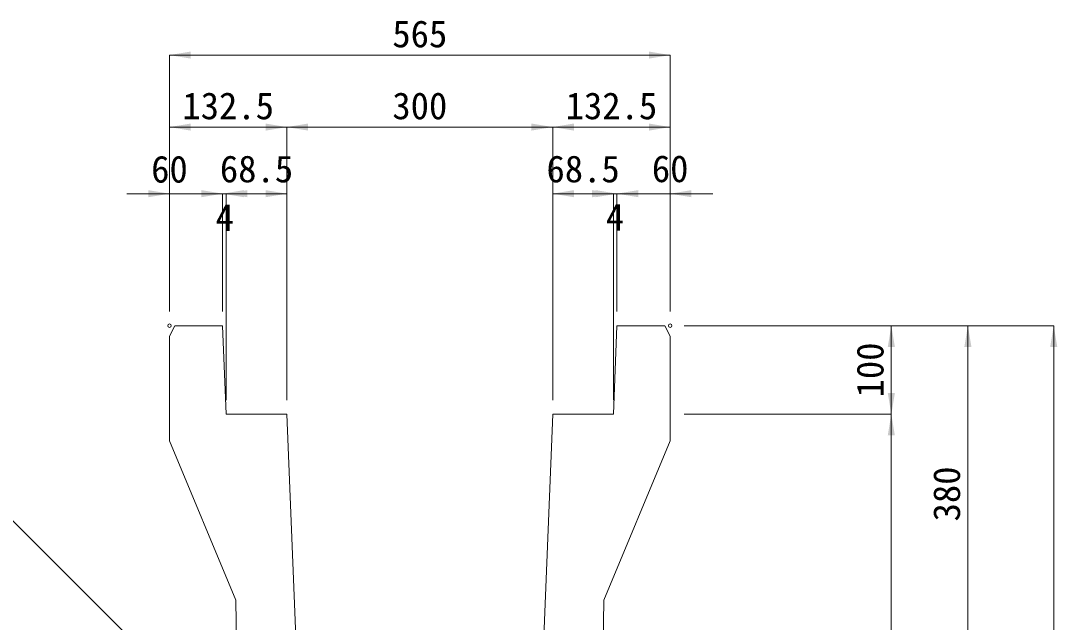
# Model space of a CAD drawing. Units: millimetres at full size; some dimension numbers follow another scale. Extents: x 190759 to 276146, y -52712 to -16236.
# Drawn here: x 208712 to 209882, y -21543 to -20864 of the extents above; entities that cross this region are included whole.
import ezdxf
from ezdxf.enums import TextEntityAlignment as Align

# ---------------------------------------------------------------- set-up
doc = ezdxf.new("R2010")
doc.units = ezdxf.units.MM
doc.header["$LTSCALE"] = 18
for name, color, linetype, lineweight in [('寸法線', 7, 'Continuous', 9), ('本体', 2, 'Continuous', 13), ('補助線', 8, 'Continuous', 13)]:
    doc.layers.add(name, color=color, linetype=linetype, lineweight=lineweight)
doc.styles.add('ＭＳ ゴシック', font='')
doc.styles.get('ＭＳ ゴシック').set_extended_font_data('MS Gothic')

# ---------------------------------------------------------------- blocks, each defined once
blk = doc.blocks.new('filled_arrow')
at = {"color": 0, "linetype": 'Continuous', "lineweight": -2}
blk.add_solid([(7.5, 1.25), (0, 0), (7.5, -1.25)], dxfattribs=at)

msp = doc.modelspace()

# ---------------------------------------------------------------- linework, layer by layer
at = {"layer": '寸法線'}
for p, q in [((208880.16, -20902.86), (209445.16, -20902.86)), ((208880.16, -21192.37), (208880.16, -20902.86)), ((209445.16, -21192.37), (209445.16, -20902.86)), ((208880.16, -20984.12), (209012.66, -20984.12)), ((208880.16, -21192.37), (208880.16, -20984.12)), ((209012.66, -20984.12), (209312.66, -20984.12)), ((209012.66, -21292.37), (209012.66, -20984.12)), ((209012.66, -21292.37), (209012.66, -20984.12)), ((209312.66, -21292.37), (209312.66, -20984.12)), ((209312.66, -20984.12), (209445.16, -20984.12)), ((209312.66, -21292.37), (209312.66, -20984.12)), ((209445.16, -21192.37), (209445.16, -20984.12)), ((208832.16, -21059.34), (208988.16, -21059.34)), ((208880.16, -21192.37), (208880.16, -21059.34)), ((208892.16, -21059.34), (208992.16, -21059.34)), ((208940.16, -21192.37), (208940.16, -21059.34)), ((208940.16, -21192.37), (208940.16, -21059.34)), ((208944.16, -21292.37), (208944.16, -21059.34)), ((208944.16, -21059.34), (209012.66, -21059.34)), ((208944.16, -21292.37), (208944.16, -21059.34)), ((209012.66, -21292.37), (209012.66, -21059.34)), ((209312.66, -21059.34), (209381.16, -21059.34)), ((209312.66, -21292.37), (209312.66, -21059.34)), ((209333.16, -21059.34), (209433.16, -21059.34)), ((209337.16, -21059.34), (209493.16, -21059.34)), ((209381.16, -21292.37), (209381.16, -21059.34)), ((209381.16, -21292.37), (209381.16, -21059.34)), ((209385.16, -21192.37), (209385.16, -21059.34)), ((209385.16, -21192.37), (209385.16, -21059.34)), ((209445.16, -21192.37), (209445.16, -21059.34)), ((209461.16, -21208.37), (209694.74, -21208.37)), ((209461.16, -21208.37), (209878, -21208.37)), ((209461.16, -21208.37), (209781.13, -21208.37)), ((209694.74, -21308.37), (209694.74, -21208.37)), ((209781.13, -21588.37), (209781.13, -21208.37)), ((209878, -22088.37), (209878, -21208.37)), ((209461.16, -21308.37), (209694.74, -21308.37)), ((209461.16, -21308.37), (209694.74, -21308.37)), ((209694.74, -22008.36), (209694.74, -21308.37))]:
    msp.add_line(p, q, dxfattribs=at)
msp.add_lwpolyline([(208853.25, -21578.37), (208696.35, -21421.47), (208480.23, -21421.47)], dxfattribs=at)
at = {"layer": '本体'}
for p, q in [((208880.16, -21220.36), (208886.16, -21208.37)), ((208886.16, -21208.37), (208940.16, -21208.37)), ((208940.16, -21208.37), (208944.16, -21308.36)), ((209385.16, -21208.37), (209381.16, -21308.36)), ((209439.16, -21208.37), (209385.16, -21208.37)), ((209445.16, -21220.36), (209439.16, -21208.37)), ((208880.16, -21220.36), (208880.16, -21338.36)), ((209445.16, -21220.36), (209445.16, -21338.36)), ((208944.16, -21308.36), (209012.66, -21308.36)), ((209038.74, -21960.36), (209012.66, -21308.36)), ((209286.58, -21960.36), (209312.66, -21308.36)), ((209381.16, -21308.36), (209312.66, -21308.36)), ((208880.16, -21338.36), (208955.16, -21518.36)), ((209445.16, -21338.36), (209370.16, -21518.36)), ((208961.27, -22062.98), (208955.16, -21518.36)), ((209364.05, -22062.98), (209370.16, -21518.36))]:
    msp.add_line(p, q, dxfattribs=at)
at = {"layer": '補助線'}
for centre in [(208880.16, -21208.37), (209445.16, -21208.37)]:
    msp.add_circle(centre, 2, dxfattribs=at)

# ---------------------------------------------------------------- block references
at = {"layer": '寸法線', "xscale": 3.2, "yscale": 3.2}
for p in [(208880.16, -20902.86), (208880.16, -20984.12), (209012.66, -20984.12), (209312.66, -20984.12), (208940.16, -21059.34), (208944.16, -21059.34), (208944.16, -21059.34), (209312.66, -21059.34), (209385.16, -21059.34), (209445.16, -21059.34)]:
    msp.add_blockref('filled_arrow', p, dxfattribs=at)
for p, rotation in [((209445.16, -20902.86), 180), ((209012.66, -20984.12), 180), ((209312.66, -20984.12), 180), ((209445.16, -20984.12), 180), ((208880.16, -21059.34), 180), ((208940.16, -21059.34), 180), ((209012.66, -21059.34), 180), ((209381.16, -21059.34), 180), ((209381.16, -21059.34), 180), ((209385.16, -21059.34), 180), ((209694.74, -21208.37), 270), ((209781.13, -21208.37), 270), ((209878, -21208.37), 270), ((209694.74, -21308.37), 90), ((209694.74, -21308.37), 270)]:
    msp.add_blockref('filled_arrow', p, dxfattribs=dict(at, rotation=rotation))

# ---------------------------------------------------------------- texts
at = {"layer": '寸法線', "style": 'ＭＳ ゴシック'}
for s, p in [('565', (209162.66, -20878.86)), ('132.5', (208946.41, -20960.12)), ('300', (209162.66, -20960.12)), ('132.5', (209378.91, -20960.12)), ('60', (208880.16, -21031.61)), ('68.5', (208978.41, -21031.34)), ('68.5', (209346.91, -21031.34)), ('60', (209445.16, -21031.12)), ('4', (208942.5, -21086.1)), ('4', (209382.91, -21085.86))]:
    msp.add_text(s, height=30.38, dxfattribs=at).set_placement(p, align=Align.MIDDLE_CENTER)
for s, p in [('100', (209670.74, -21258.37)), ('380', (209757.13, -21398.37))]:
    msp.add_text(s, height=30.38, rotation=90, dxfattribs=at).set_placement(p, align=Align.MIDDLE_CENTER)

doc.saveas('drawing.dxf')
